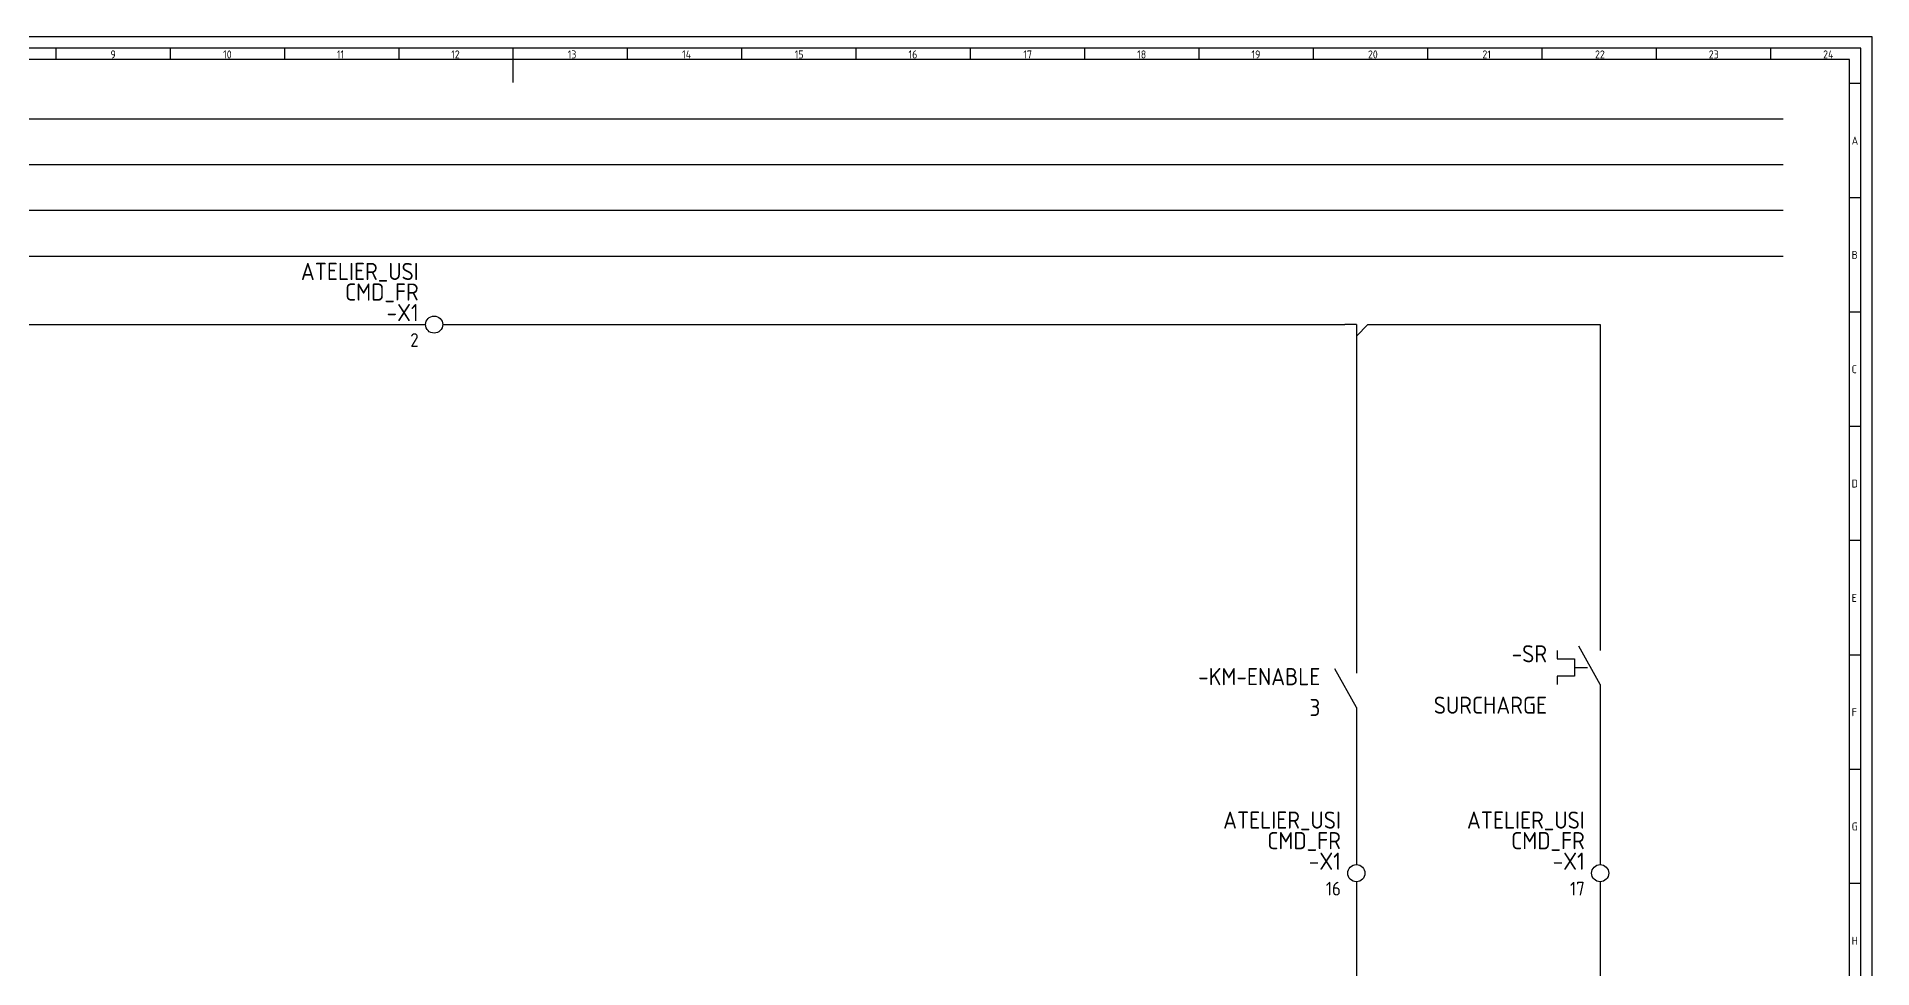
# Model space of a CAD drawing. Header units: millimetres. Extents: x -39 to 1189, y 5 to 846.
# Drawn here: x 386 to 1189, y 438 to 846 of the extents above; entities that cross this region are included whole.
import ezdxf
from ezdxf.enums import TextEntityAlignment as Align

# ---------------------------------------------------------------- set-up
doc = ezdxf.new("R2010")
doc.units = ezdxf.units.MM
doc.header["$LTSCALE"] = 12
for name, color, linetype in [('035', 5, 'Continuous'), ('07', 7, 'Continuous'), ('DESCCHILD', 20, 'Continuous'), ('LOC', 8, 'Continuous'), ('RED_2.5mm^2', 1, 'Continuous'), ('SYMS', 7, 'Continuous'), ('TAGS', 51, 'Continuous'), ('TERMS', 4, 'Continuous'), ('XREFCHILD', 134, 'Continuous')]:
    doc.layers.add(name, color=color, linetype=linetype)
doc.styles.add('ISO Proportional', font='isocp.shx')
doc.styles.add('WD_IEC', font='ISOCP2.shx', dxfattribs={"width": 0.9, "height": 4})

# ---------------------------------------------------------------- blocks, each defined once
blk = doc.blocks.new('IEC_border_a0')
at = {"layer": '035'}
for p, q in [((1189, 841), (0, 841)), ((394.5, 836), (394.5, 831)), ((444.5, 836), (444.5, 831)), ((494.5, 836), (494.5, 831)), ((544.5, 836), (544.5, 831)), ((594.5, 836), (594.5, 831)), ((644.5, 836), (644.5, 831)), ((694.5, 836), (694.5, 831)), ((744.5, 836), (744.5, 831)), ((794.5, 836), (794.5, 831)), ((844.5, 836), (844.5, 831)), ((894.5, 836), (894.5, 831)), ((944.5, 836), (944.5, 831)), ((994.5, 836), (994.5, 831)), ((1044.5, 836), (1044.5, 831)), ((1094.5, 836), (1094.5, 831)), ((1144.5, 836), (1144.5, 831)), ((1189, 0), (1189, 841)), ((1183.97, 820.54), (1178.98, 820.54)), ((1183.97, 770.54), (1178.98, 770.54)), ((1183.97, 720.54), (1178.98, 720.54)), ((1183.97, 670.54), (1178.98, 670.54)), ((1183.97, 620.54), (1178.98, 620.54)), ((1183.98, 570.5), (1179, 570.5)), ((1183.98, 520.5), (1178.98, 520.5)), ((1183.98, 470.5), (1179, 470.5))]:
    blk.add_line(p, q, dxfattribs=at)
blk.add_lwpolyline([(10, 10), (1179, 10), (1179, 831), (10, 831)], close=True, dxfattribs=at)
at = {"layer": '07'}
blk.add_line((594.5, 831), (594.5, 821), dxfattribs=at)
blk.add_lwpolyline([(5, 5), (1184, 5), (1184, 836), (5, 836)], close=True, dxfattribs=at)
at = {"layer": '035', "style": 'ISO Proportional'}
for s, p in [('9', (418.46, 831.5)), ('10', (467.72, 831.5)), ('11', (517.49, 831.5)), ('12', (567.49, 831.5)), ('13', (618.42, 831.5)), ('14', (668.46, 831.5)), ('15', (717.72, 831.5)), ('16', (767.49, 831.5)), ('17', (817.72, 831.5)), ('18', (867.49, 831.5)), ('19', (917.49, 831.5)), ('20', (968.42, 831.5)), ('21', (1018.46, 831.5)), ('22', (1067.72, 831.5)), ('23', (1117.49, 831.5)), ('24', (1167.49, 831.5)), ('A', (1179.98, 793.79)), ('B', (1179.98, 743.79)), ('C', (1179.98, 693.79)), ('D', (1179.98, 643.79)), ('E', (1180, 593.75)), ('F', (1180, 543.75)), ('G', (1180, 493.75)), ('H', (1180, 443.75))]:
    blk.add_text(s, height=3.5, dxfattribs=at).set_placement(p)
blk = doc.blocks.new('HT0_184')
for p, q in [((0, 0), (-2.5, 0)), ((0, 0), (0, -2.5)), ((0, -2.5), (2.5, 0))]:
    blk.add_line(p, q)
at = {"style": 'WD_IEC', "flags": 1}
for tag, p in [('X4TERM01', (-2.5, 0)), ('X1TERM01', (2.5, 0)), ('X8TERM01', (0, -2.5)), ('WDWSEQ', (1.53, -1.26))]:
    blk.add_attdef(tag, p, '', height=0.4, dxfattribs=at)
blk = doc.blocks.new('VCR21')
for p, q in [((0, 7.5), (0, 2.5)), ((0, -2.5), (-3.12, 3.12)), ((0, -2.5), (0, -7.5))]:
    blk.add_line(p, q)
at = {"style": 'WD_IEC'}
for tag, p in [('INST', (-5.25, 6.75)), ('LOC', (-5.25, 3.75)), ('TAG2', (-5.25, 0.75)), ('XREF', (-5.25, -3.75)), ('DESC1', (-5.25, -6.75)), ('DESC2', (-5.25, -9.75)), ('DESC3', (-5.25, -12.75))]:
    blk.add_attdef(tag, text='', height=2.5, dxfattribs=at).set_placement(p, align=Align.RIGHT)
blk.add_attdef('TERM01', text='', height=2, rotation=90, dxfattribs=at).set_placement((-1, 7.5), align=Align.RIGHT)
at = {"style": 'WD_IEC', "flags": 1}
for tag, p, height in [('X2TERM01', (0, 7.5), 0.32), ('X4LINK', (-2.75, 0), 0.32), ('X1LINK', (-0.5, 0), 0.32), ('CONTACT', (4, -3.5), 1), ('FAMILY', (4, -5), 1), ('COMMON', (5.25, -4.75), 1), ('X8TERM02', (0, -7.5), 0.32)]:
    blk.add_attdef(tag, p, '', height=height, dxfattribs=at)
at = {"style": 'WD_IEC'}
blk.add_attdef('TERM02', (-1, -7.5), '', height=2, rotation=90, dxfattribs=at)
blk = doc.blocks.new('VOL21')
for p, q in [((0, 7.5), (0, 2.5)), ((0, -2.5), (-3.125, 3.125)), ((-6.25, 2.5), (-6.25, 1.25)), ((-6.25, 1.25), (-3.75, 1.25)), ((-3.75, 1.25), (-3.75, -1.25)), ((-3.75, 0), (-1.875, 0)), ((-6.25, -1.25), (-6.25, -2.5)), ((-3.75, -1.25), (-6.25, -1.25)), ((0, -2.5), (0, -7.5))]:
    blk.add_line(p, q)
at = {"style": 'WD_IEC'}
for tag, p in [('INST', (-7.75, 6.75)), ('LOC', (-7.75, 3.75)), ('TAG2', (-7.75, 0.75)), ('XREF', (-7.75, -3.75)), ('DESC1', (-7.75, -6.75)), ('DESC2', (-7.75, -9.75)), ('DESC3', (-7.75, -12.75))]:
    blk.add_attdef(tag, text='', height=2.5, dxfattribs=at).set_placement(p, align=Align.RIGHT)
blk.add_attdef('TERM01', text='', height=2, rotation=90, dxfattribs=at).set_placement((-1, 7.5), align=Align.RIGHT)
at = {"style": 'WD_IEC', "flags": 1}
for tag, p, height in [('X2TERM01', (0, 7.5), 0.32), ('X4LINK', (-6.375, 0), 0.32), ('X1LINK', (-0.5, 0), 0.32), ('CONTACT', (4, -3.5), 1), ('FAMILY', (4, -5), 1), ('COMMON', (5.25, -4.75), 1), ('X8TERM02', (0, -7.5), 0.32)]:
    blk.add_attdef(tag, p, '', height=height, dxfattribs=at)
at = {"style": 'WD_IEC'}
blk.add_attdef('TERM02', (-1, -7.5), '', height=2, rotation=90, dxfattribs=at)
blk = doc.blocks.new('HT0002')
blk.add_circle((0, 0), 1.25)
at = {"style": 'WD_IEC', "flags": 1}
for tag, p, height in [('ASSYCODE', (2.75, 10.75), 1), ('CATDESC', (2.75, 9.25), 1), ('MFG', (2.75, 7.25), 1.5), ('CAT', (2.75, 4.75), 1.5), ('X4PIN01', (-1.25, 1), 0.25), ('X4TERM01', (-1.25, 0), 0.25), ('X4TERMDESC01', (-1.25, 0.5), 0.4), ('STRIPSEQ', (0, 0), 0.025), ('X2PIN01', (0, 2.25), 0.25), ('X2TERM01', (0, 1.25), 0.25), ('X8PIN01', (0, -0.25), 0.25), ('X2TERMDESC01', (0, 1.75), 0.4), ('X1PIN01', (1.25, 1), 0.25), ('X1TERM01', (1.25, 0), 0.25), ('X1TERMDESC01', (1.25, 0.5), 0.4), ('LINKTERM', (0, -0.04), 0.025), ('X8TERM01', (0, -1.25), 0.25), ('X8TERMDESC01', (0, -0.75), 0.4)]:
    blk.add_attdef(tag, p, '', height=height, dxfattribs=at)
at = {"style": 'WD_IEC'}
for tag, p in [('INST', (-2.25, 6.5)), ('LOC', (-2.25, 3.5)), ('DESC1', (-2.25, -6.25)), ('DESC2', (-2.25, -9.25)), ('DESC3', (-2.25, -12.25))]:
    blk.add_attdef(tag, text='', height=2.5, dxfattribs=at).set_placement(p, align=Align.RIGHT)
at = {"style": 'WD_IEC', "flags": 8}
for tag, height, p in [('TAGSTRIP', 2.5, (-2.25, 0.5)), ('TERM01', 2, (-2.25, -3.25))]:
    blk.add_attdef(tag, text='', height=height, dxfattribs=at).set_placement(p, align=Align.RIGHT)
blk = doc.blocks.new('VT0002')
blk.add_circle((0, 0), 1.25)
at = {"style": 'WD_IEC', "flags": 1}
for tag, p, height in [('ASSYCODE', (2.75, 10.75), 1), ('CATDESC', (2.75, 9.25), 1), ('MFG', (2.75, 7.25), 1.5), ('CAT', (2.75, 4.75), 1.5), ('X4PIN01', (-1.25, 1), 0.25), ('X4TERM01', (-1.25, 0), 0.25), ('X4TERMDESC01', (-1.25, 0.5), 0.4), ('STRIPSEQ', (0, 0), 0.025), ('X2PIN01', (0, 2.25), 0.25), ('X2TERM01', (0, 1.25), 0.25), ('X8PIN01', (0, -0.25), 0.25), ('X2TERMDESC01', (0, 1.75), 0.4), ('X1PIN01', (1.25, 1), 0.25), ('X1TERM01', (1.25, 0), 0.25), ('X1TERMDESC01', (1.25, 0.5), 0.4), ('LINKTERM', (0, -0.04), 0.025), ('X8TERM01', (0, -1.25), 0.25), ('X8TERMDESC01', (0, -0.75), 0.4)]:
    blk.add_attdef(tag, p, '', height=height, dxfattribs=at)
at = {"style": 'WD_IEC'}
for tag, p in [('INST', (-2.25, 6.5)), ('LOC', (-2.25, 3.5)), ('DESC1', (-2.25, -6.25)), ('DESC2', (-2.25, -9.25)), ('DESC3', (-2.25, -12.25))]:
    blk.add_attdef(tag, text='', height=2.5, dxfattribs=at).set_placement(p, align=Align.RIGHT)
at = {"style": 'WD_IEC', "flags": 8}
for tag, height, p in [('TAGSTRIP', 2.5, (-2.25, 0.5)), ('TERM01', 2, (-2.25, -3.25))]:
    blk.add_attdef(tag, text='', height=height, dxfattribs=at).set_placement(p, align=Align.RIGHT)

msp = doc.modelspace()

# ---------------------------------------------------------------- linework, layer by layer
at = {"layer": 'RED_2.5mm^2'}
for p, q in [((125, 810), (1150, 810)), ((30, 790), (1150, 790)), ((30, 770), (1150, 770)), ((95, 750), (1150, 750)), ((295, 720), (556.25, 720)), ((563.75, 720), (958.35, 720)), ((963.35, 715), (963.35, 582.5)), ((968.35, 720), (1070, 720)), ((1070, 720), (1070, 592.5)), ((1070, 547.5), (1070, 483.75)), ((963.35, 537.5), (963.35, 483.75)), ((963.35, 476.25), (963.35, 372.5)), ((1070, 476.25), (1070, 372.5))]:
    msp.add_line(p, q, dxfattribs=at)

# ---------------------------------------------------------------- block references
msp.add_blockref('IEC_border_a0', (0, 4.94))
at = {"layer": 'RED_2.5mm^2', "xscale": 2, "yscale": 2, "zscale": 2}
msp.add_blockref('HT0_184', (963.35, 720), dxfattribs=at)
at = {"layer": 'SYMS'}
ref = msp.add_blockref('HT0002', (560, 720), dxfattribs=dict(at, xscale=3, yscale=3, zscale=3))
ref.add_attrib('TERM01', '2', dxfattribs={"layer": 'TERMS', "height": 6, "style": 'WD_IEC', "flags": 8}).set_placement((553.25, 710.25), align=Align.RIGHT)
ref.add_attrib('LOC', 'CMD_FR', dxfattribs={"layer": 'LOC', "height": 7.5, "style": 'WD_IEC'}).set_placement((553.25, 730.5), align=Align.RIGHT)
ref.add_attrib('INST', 'ATELIER_USI', dxfattribs={"layer": 'LOC', "height": 7.5, "style": 'WD_IEC'}).set_placement((553.25, 739.5), align=Align.RIGHT)
ref.add_attrib('TAGSTRIP', '-X1', dxfattribs={"layer": 'TAGS', "height": 7.5, "style": 'WD_IEC', "flags": 8}).set_placement((553.25, 721.5), align=Align.RIGHT)
ref = msp.add_blockref('VOL21', (1070, 570), dxfattribs=dict(at, xscale=3, yscale=3, zscale=3))
ref.add_attrib('DESC1', 'SURCHARGE', dxfattribs={"layer": 'DESCCHILD', "height": 7.5, "style": 'WD_IEC'}).set_placement((1046.75, 549.75), align=Align.RIGHT)
ref.add_attrib('TAG2', '-SR', dxfattribs={"layer": 'TAGS', "height": 7.5, "style": 'WD_IEC'}).set_placement((1046.75, 572.25), align=Align.RIGHT)
ref = msp.add_blockref('VCR21', (963.35, 560), dxfattribs=dict(at, xscale=3, yscale=3, zscale=3))
ref.add_attrib('XREF', '3', dxfattribs={"layer": 'XREFCHILD', "height": 7.5, "style": 'WD_IEC'}).set_placement((947.6, 548.75), align=Align.RIGHT)
ref.add_attrib('TAG2', '-KM-ENABLE', dxfattribs={"layer": 'TAGS', "height": 7.5, "style": 'WD_IEC'}).set_placement((947.6, 562.25), align=Align.RIGHT)
ref = msp.add_blockref('VT0002', (963.35, 480), dxfattribs=dict(at, xscale=3, yscale=3, zscale=3))
ref.add_attrib('TERM01', '16', dxfattribs={"layer": 'TERMS', "height": 6, "style": 'WD_IEC', "flags": 8}).set_placement((956.6, 470.25), align=Align.RIGHT)
ref.add_attrib('LOC', 'CMD_FR', dxfattribs={"layer": 'LOC', "height": 7.5, "style": 'WD_IEC'}).set_placement((956.6, 490.5), align=Align.RIGHT)
ref.add_attrib('INST', 'ATELIER_USI', dxfattribs={"layer": 'LOC', "height": 7.5, "style": 'WD_IEC'}).set_placement((956.6, 499.5), align=Align.RIGHT)
ref.add_attrib('TAGSTRIP', '-X1', dxfattribs={"layer": 'TAGS', "height": 7.5, "style": 'WD_IEC', "flags": 8}).set_placement((956.6, 481.5), align=Align.RIGHT)
ref = msp.add_blockref('VT0002', (1070, 480), dxfattribs=dict(at, xscale=3, yscale=3, zscale=3))
ref.add_attrib('TERM01', '17', dxfattribs={"layer": 'TERMS', "height": 6, "style": 'WD_IEC', "flags": 8}).set_placement((1063.25, 470.25), align=Align.RIGHT)
ref.add_attrib('LOC', 'CMD_FR', dxfattribs={"layer": 'LOC', "height": 7.5, "style": 'WD_IEC'}).set_placement((1063.25, 490.5), align=Align.RIGHT)
ref.add_attrib('INST', 'ATELIER_USI', dxfattribs={"layer": 'LOC', "height": 7.5, "style": 'WD_IEC'}).set_placement((1063.25, 499.5), align=Align.RIGHT)
ref.add_attrib('TAGSTRIP', '-X1', dxfattribs={"layer": 'TAGS', "height": 7.5, "style": 'WD_IEC', "flags": 8}).set_placement((1063.25, 481.5), align=Align.RIGHT)

doc.saveas('drawing.dxf')
